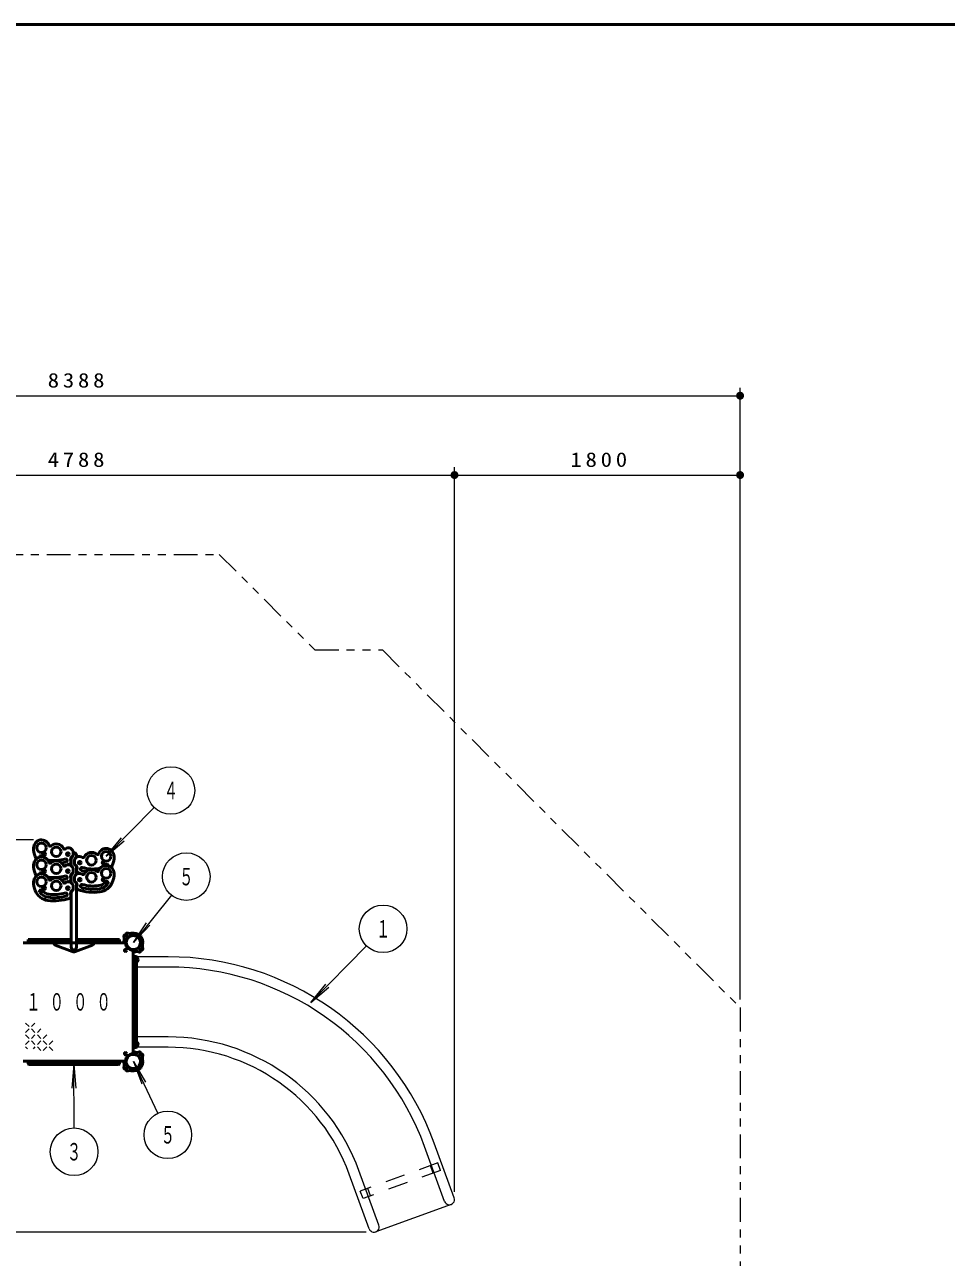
# Model space of a CAD drawing. Units: millimetres on the paper, scale 1:50. Extents: x -385 to 0, y -594 to 267.
# Drawn here: x -253.6 to -137.4, y 111.6 to 267 of the extents above; entities that cross this region are included whole.
import ezdxf
from ezdxf.enums import TextEntityAlignment as Align

# ---------------------------------------------------------------- set-up
doc = ezdxf.new("R2010")
doc.units = ezdxf.units.MM
doc.linetypes.add('USER1', pattern=[4.5, 2.5, -2])
doc.linetypes.add('USER3', pattern=[8, 3, -1, 1, -1, 1, -1])
doc.layers.add('LY_1', color=7, linetype='Continuous', lineweight=13)
doc.styles.add('ＭＳ ゴシック', font='')
doc.styles.get('ＭＳ ゴシック').set_extended_font_data('MS Gothic')

# ---------------------------------------------------------------- blocks, each defined once
blk = doc.blocks.new('filled_dot')
at = {"color": 0, "linetype": 'Continuous', "lineweight": -2, "const_width": 1.25}
blk.add_lwpolyline([(-0.625, 0, 1), (0.625, 0, 1)], format="xyb", close=True, dxfattribs=at)

msp = doc.modelspace()

# ---------------------------------------------------------------- linework, layer by layer
at = {"layer": 'LY_1', "lineweight": 50}
msp.add_line((0, 267), (-385, 267), dxfattribs=at)
at = {"layer": 'LY_1'}
for p, q in [((-163.422, 144.079), (-163.422, 221.219)), ((-331.174, 220.219), (-163.422, 220.219)), ((-295.174, 210.219), (-199.422, 210.219)), ((-199.422, 119.861), (-199.422, 211.219)), ((-199.422, 210.219), (-163.422, 210.219)), ((-237.267, 168.303), (-243.322, 162.146)), ((-252.482, 164.219), (-342.174, 164.219)), ((-243.322, 162.146), (-241.413, 164.46)), ((-243.322, 162.146), (-241.04, 164.093)), ((-235.105, 157.25), (-239.902, 151.28)), ((-239.902, 151.28), (-238.234, 153.773)), ((-239.902, 151.28), (-237.827, 153.446)), ((-210.518, 150.856), (-217.528, 143.697)), ((-239.522, 148.71), (-239.522, 149.47)), ((-235.522, 149.48), (-239.422, 149.48)), ((-239.279, 148.836), (-239.279, 149.344)), ((-235.522, 148.18), (-239.422, 148.18)), ((-217.528, 143.697), (-215.624, 146.016)), ((-217.528, 143.697), (-215.25, 145.65)), ((-253.05, 140.682), (-253.5, 141.132)), ((-253.05, 140.382), (-253.5, 139.932)), ((-252.3, 141.132), (-252.75, 140.682)), ((-252.3, 139.932), (-252.75, 140.382)), ((-251.55, 140.382), (-252, 139.932)), ((-253.05, 139.182), (-253.5, 139.632)), ((-253.05, 138.882), (-253.5, 138.432)), ((-252.3, 139.632), (-252.75, 139.182)), ((-252.3, 138.432), (-252.75, 138.882)), ((-251.55, 139.182), (-252, 139.632)), ((-251.55, 138.882), (-252, 138.432)), ((-250.8, 139.632), (-251.25, 139.182)), ((-250.8, 138.432), (-251.25, 138.882)), ((-250.05, 138.882), (-250.5, 138.432)), ((-239.522, 138.85), (-239.522, 138.09)), ((-235.522, 139.38), (-239.422, 139.38)), ((-239.279, 138.724), (-239.279, 138.216)), ((-253.233, 137.865), (-253.5, 138.132)), ((-252.3, 138.132), (-252.54, 137.893)), ((-251.55, 137.682), (-252, 138.132)), ((-250.8, 138.132), (-251.25, 137.682)), ((-250.05, 137.682), (-250.5, 138.132)), ((-235.522, 138.08), (-239.422, 138.08)), ((-247.402, 135.9), (-247.656, 132.911)), ((-247.402, 135.9), (-247.133, 132.912)), ((-247.381, 127.899), (-247.402, 135.9)), ((-239.881, 136.259), (-238.375, 133.664)), ((-239.881, 136.259), (-238.848, 133.442)), ((-236.826, 129.747), (-239.881, 136.259)), ((-199.462, 119.083), (-201.975, 125.99)), ((-200.683, 118.639), (-203.197, 125.545)), ((-210.174, 115.184), (-212.688, 122.091)), ((-208.952, 115.629), (-211.466, 122.536)), ((-199.85, 118.25), (-209.341, 114.796)), ((-210.563, 114.757), (-342.174, 114.757))]:
    msp.add_line(p, q, dxfattribs=at)
at = {"layer": 'LY_1', "color": 140, "lineweight": 50}
for p, q in [((-247.809, 161.873), (-247.738, 161.873)), ((-247.742, 160.969), (-247.742, 161.873)), ((-247.545, 162.16), (-247.545, 162.138)), ((-247.482, 162.253), (-247.482, 162.619)), ((-247.062, 162.04), (-247.062, 162.28)), ((-247.482, 160.108), (-247.482, 160.474)), ((-247.322, 161.18), (-247.322, 161.546)), ((-247.26, 161.087), (-247.26, 161.066)), ((-247.067, 160.801), (-246.996, 160.801)), ((-247.062, 159.898), (-247.062, 160.801)), ((-247.809, 159.729), (-247.738, 159.729)), ((-247.742, 158.826), (-247.742, 159.729)), ((-247.545, 160.015), (-247.545, 159.994)), ((-247.322, 159.037), (-247.322, 159.403)), ((-247.26, 158.944), (-247.26, 158.923)), ((-246.996, 158.658), (-247.067, 158.658)), ((-247.062, 150.68), (-247.062, 158.658)), ((-247.809, 157.586), (-247.738, 157.586)), ((-247.742, 150.68), (-247.742, 157.586)), ((-247.545, 157.873), (-247.545, 157.851)), ((-247.482, 157.965), (-247.482, 158.331)), ((-240.876, 152.355), (-240.761, 152.462)), ((-247.402, 151.25), (-253.81, 151.25)), ((-253.152, 151.66), (-253.152, 151.28)), ((-253.152, 151.66), (-247.742, 151.66)), ((-249.902, 151.28), (-253.152, 151.28)), ((-249.902, 151.4), (-247.742, 151.4)), ((-249.902, 151.138), (-249.902, 151.4)), ((-249.773, 150.951), (-247.606, 150.137)), ((-247.402, 151.25), (-240.995, 151.25)), ((-245.032, 150.951), (-247.198, 150.137)), ((-241.652, 151.66), (-247.062, 151.66)), ((-244.902, 151.4), (-247.062, 151.4)), ((-244.902, 151.138), (-244.902, 151.4)), ((-241.652, 151.28), (-244.902, 151.28)), ((-241.652, 151.66), (-241.652, 151.28)), ((-240.977, 152.254), (-241.084, 152.139)), ((-240.586, 151.922), (-240.92, 152.255)), ((-240.544, 151.964), (-240.877, 152.297)), ((-239.207, 152.258), (-239.205, 152.26)), ((-238.924, 151.975), (-238.922, 151.977)), ((-239.932, 143.78), (-239.932, 150.188)), ((-239.902, 138.09), (-239.902, 149.47)), ((-239.582, 149.53), (-239.842, 149.53)), ((-239.522, 138.09), (-239.522, 149.47)), ((-239.522, 149.38), (-239.522, 138.18)), ((-239.261, 150.596), (-238.928, 150.263)), ((-239.218, 150.638), (-238.885, 150.305)), ((-238.929, 150.205), (-239.035, 150.106)), ((-238.828, 150.306), (-238.728, 150.413)), ((-239.932, 143.78), (-239.932, 137.372)), ((-239.582, 138.03), (-239.842, 138.03)), ((-239.261, 136.964), (-238.928, 137.297)), ((-239.218, 136.922), (-238.885, 137.255)), ((-238.929, 137.355), (-239.035, 137.454)), ((-238.828, 137.254), (-238.728, 137.147)), ((-247.402, 136.31), (-253.81, 136.31)), ((-253.152, 136), (-253.152, 136.18)), ((-241.752, 136.28), (-253.052, 136.28)), ((-241.752, 135.9), (-253.052, 135.9)), ((-247.402, 136.31), (-240.995, 136.31)), ((-241.652, 136), (-241.652, 136.18)), ((-240.977, 135.306), (-241.084, 135.421)), ((-240.586, 135.638), (-240.92, 135.305)), ((-240.544, 135.596), (-240.877, 135.263)), ((-239.207, 135.302), (-239.205, 135.3)), ((-238.924, 135.585), (-238.922, 135.582)), ((-240.876, 135.205), (-240.761, 135.098))]:
    msp.add_line(p, q, dxfattribs=at)
at = {"layer": 'LY_1', "linetype": 'USER1'}
for p, q in [((-201.518, 123.496), (-211.291, 119.939)), ((-202.116, 122.214), (-202.458, 123.154)), ((-201.176, 122.556), (-201.518, 123.496)), ((-201.176, 122.556), (-210.949, 118.999)), ((-210.949, 118.999), (-211.291, 119.939)), ((-210.009, 119.341), (-210.351, 120.281))]:
    msp.add_line(p, q, dxfattribs=at)
at = {"layer": 'LY_1', "linetype": 'USER3'}
msp.add_lwpolyline([(-309.992, 185.052), (-281.975, 185.052), (-266.808, 200.219), (-229.069, 200.219), (-217.021, 188.171), (-208.514, 188.171), (-163.422, 143.079), (-163.422, 95.845), (-184.511, 74.757), (-220.744, 74.757), (-228.496, 82.508), (-309.992, 82.508), (-331.174, 103.69), (-331.174, 163.87)], close=True, dxfattribs=at)
at = {"layer": 'LY_1'}
for centre in [(-235.164, 170.442), (-233.226, 159.589), (-208.419, 153), (-235.551, 127.031), (-247.373, 124.899)]:
    msp.add_circle(centre, 3, dxfattribs=at)
at = {"layer": 'LY_1', "color": 140, "lineweight": 50}
for centre, radius in [((-251.482, 163.219), 0.6), ((-249.616, 162.719), 0.6), ((-251.482, 161.074), 0.6), ((-251.145, 162.419), 0.17), ((-248.145, 162.419), 0.17), ((-245.188, 161.646), 0.6), ((-243.322, 162.146), 0.6), ((-251.145, 160.274), 0.17), ((-249.616, 160.574), 0.6), ((-248.145, 160.274), 0.17), ((-246.66, 161.346), 0.17), ((-245.188, 159.503), 0.6), ((-245.188, 159.503), 0.6), ((-243.322, 160.003), 0.6), ((-243.322, 160.003), 0.6), ((-243.66, 161.346), 0.17), ((-251.482, 158.931), 0.6), ((-251.482, 158.931), 0.6), ((-249.616, 158.431), 0.6), ((-249.616, 158.431), 0.6), ((-246.66, 159.203), 0.17), ((-243.66, 159.203), 0.17), ((-251.145, 158.131), 0.17), ((-248.145, 158.131), 0.17), ((-239.902, 151.28), 0.891), ((-240.892, 150.29), 0.13), ((-240.892, 137.27), 0.13)]:
    msp.add_circle(centre, radius, dxfattribs=at)
for centre, radius, start, end in [((-251.482, 163.219), 1, 18.62345, 180), ((-249.482, 163.219), 3, 180, 201.36325), ((-250.383, 163.589), 0.16, 198.62345, 311.37655), ((-249.616, 162.719), 1, 24.87481, 131.37655), ((-248.082, 162.619), 0.6, 0, 129.32138), ((-251.482, 161.074), 1, 18.62345, 180), ((-250.414, 162.854), 2, 201.36325, 210.69817), ((-251.538, 162.02), 0.2, 36.58595, 173.37504), ((-250.414, 162.854), 1.2, 216.58595, 221.34605), ((-250.414, 162.854), 1.2, 256.65137, 262.33716), ((-249.88, 166.819), 5.2, 262.33716, 285.70442), ((-248.564, 163.206), 0.16, 204.87481, 309.32138), ((-248.419, 161.62), 0.2, 285.70442, 105.70442), ((-247.387, 161.749), 0.44, 111.24501, 206.3797), ((-247.401, 161.83), 0.34, 115.07709, 172.76786), ((-247.582, 162.253), 0.1, 291.24501, 0), ((-247.402, 162.28), 0.34, 0, 103.60896), ((-246.722, 161.546), 0.6, 50.67862, 180), ((-246.241, 162.134), 0.16, 230.67862, 335.12519), ((-245.188, 161.646), 1, 48.62345, 155.12519), ((-244.422, 162.516), 0.16, 228.62345, 341.37655), ((-243.322, 162.146), 1, 0, 161.37655), ((-245.322, 162.146), 3, 338.63675, 0), ((-249.482, 161.074), 3, 180, 201.36325), ((-250.383, 161.445), 0.16, 198.62345, 311.37655), ((-249.616, 160.574), 1, 24.87481, 131.37655), ((-249.88, 166.819), 5.6, 279.80003, 285.70442), ((-248.564, 161.062), 0.16, 204.87481, 309.32138), ((-249.88, 166.819), 6, 281.64105, 285.06398), ((-248.082, 160.474), 0.6, 0, 129.32138), ((-249.88, 166.819), 6, 286.58018, 288.73344), ((-248.05, 161.421), 0.3, 288.73344, 26.3797), ((-247.582, 160.108), 0.1, 291.24501, 0), ((-247.222, 161.18), 0.1, 180, 248.75499), ((-247.404, 160.758), 0.34, 7.23214, 64.92291), ((-247.418, 160.677), 0.44, 333.6203, 68.75499), ((-246.755, 160.348), 0.3, 153.6203, 251.26656), ((-246.386, 160.548), 0.2, 74.29558, 254.29558), ((-244.925, 165.746), 5.6, 254.29558, 260.19997), ((-244.925, 165.746), 5.2, 254.29558, 277.66284), ((-245.188, 159.503), 1, 48.62345, 155.12519), ((-244.422, 160.374), 0.16, 228.62345, 341.37655), ((-243.322, 160.003), 1, 0, 161.37655), ((-244.391, 161.782), 1.2, 277.66284, 283.34863), ((-244.391, 161.782), 1.2, 318.65395, 323.41405), ((-243.267, 160.947), 0.2, 6.62496, 143.41405), ((-244.391, 161.782), 2, 329.33589, 338.63675), ((-251.482, 158.931), 1, 18.62345, 180), ((-249.482, 158.931), 3, 180, 201.36325), ((-250.414, 160.71), 2, 201.36325, 210.66411), ((-251.538, 159.875), 0.2, 36.58595, 173.37504), ((-250.414, 160.71), 1.2, 216.58595, 221.34605), ((-250.414, 160.71), 1.2, 256.65137, 262.33716), ((-249.88, 164.674), 5.2, 262.33716, 285.70442), ((-250.383, 159.302), 0.16, 198.62345, 311.37655), ((-249.616, 158.431), 1, 24.87481, 131.37655), ((-249.88, 164.674), 5.6, 279.80003, 285.70442), ((-248.564, 158.919), 0.16, 204.87481, 309.32138), ((-249.88, 164.674), 6, 281.65505, 284.97655), ((-248.419, 159.476), 0.2, 285.70442, 105.70442), ((-248.082, 158.331), 0.6, 0, 129.32138), ((-249.88, 164.674), 6, 286.67493, 288.73344), ((-248.05, 159.276), 0.3, 288.73344, 26.3797), ((-247.387, 159.605), 0.44, 111.24501, 206.3797), ((-247.401, 159.686), 0.34, 115.07709, 172.76786), ((-246.722, 159.403), 0.6, 50.67862, 180), ((-247.222, 159.037), 0.1, 180, 248.75499), ((-247.404, 158.615), 0.34, 7.23214, 64.92291), ((-247.418, 158.534), 0.44, 333.6203, 68.75499), ((-244.925, 165.746), 6, 251.26656, 253.32507), ((-246.386, 158.405), 0.2, 74.29558, 254.29558), ((-246.386, 158.405), 0.2, 74.29558, 254.29558), ((-244.925, 165.746), 6, 255.02345, 258.34495), ((-246.241, 159.991), 0.16, 230.67862, 335.12519), ((-244.925, 163.603), 5.2, 254.29558, 277.66284), ((-244.925, 163.603), 5.2, 254.29558, 277.66284), ((-244.391, 159.639), 1.2, 277.66284, 323.41405), ((-244.391, 159.639), 1.2, 277.66284, 323.41405), ((-244.391, 159.639), 1.6, 277.66284, 323.41405), ((-244.391, 159.639), 1.6, 277.66284, 323.41405), ((-244.391, 159.639), 2, 277.66284, 338.63675), ((-243.267, 158.804), 0.2, 323.41405, 143.41405), ((-243.267, 158.804), 0.2, 323.41405, 143.41405), ((-245.322, 160.003), 3, 338.63675, 0), ((-250.414, 158.567), 2, 201.36325, 262.33716), ((-251.538, 157.733), 0.2, 36.58595, 216.58595), ((-251.538, 157.733), 0.2, 36.58595, 216.58595), ((-250.414, 158.567), 1.6, 216.58595, 262.33716), ((-250.414, 158.567), 1.6, 216.58595, 262.33716), ((-250.414, 158.567), 1.2, 216.58595, 262.33716), ((-250.414, 158.567), 1.2, 216.58595, 262.33716), ((-249.88, 162.531), 5.6, 262.33716, 285.70442), ((-249.88, 162.531), 5.2, 262.33716, 285.70442), ((-249.88, 162.531), 5.2, 262.33716, 285.70442), ((-248.419, 157.333), 0.2, 285.70442, 105.70442), ((-248.419, 157.333), 0.2, 285.70442, 105.70442), ((-248.05, 157.133), 0.3, 288.73344, 26.3797), ((-247.387, 157.462), 0.44, 111.24501, 206.3797), ((-247.401, 157.543), 0.34, 115.07709, 172.76786), ((-247.582, 157.965), 0.1, 291.24501, 0), ((-246.755, 158.205), 0.3, 153.6203, 251.26656), ((-244.925, 163.603), 6, 251.26656, 277.66284), ((-244.925, 163.603), 5.6, 254.29558, 277.66284), ((-244.925, 163.603), 5.6, 254.29558, 277.66284), ((-249.88, 162.531), 6, 262.33716, 288.73344), ((-240.849, 152.325), 0.04, 133, 225), ((-240.702, 152.381), 0.1, 72.45884, 133), ((-240.37, 153.43), 1, 252.45884, 282.27281), ((-239.902, 151.28), 1.2, 45, 102.27281), ((-249.702, 151.138), 0.2, 180, 249.40152), ((-245.102, 151.138), 0.2, 290.59848, 0), ((-241.003, 152.079), 0.1, 137, 197.54116), ((-239.902, 151.28), 1.2, 167.72719, 181.43254), ((-242.052, 151.748), 1, 347.72719, 17.54116), ((-240.995, 151.15), 0.1, 6.78718, 90), ((-240.948, 152.226), 0.04, 45, 137), ((-239.902, 151.28), 1, 186.78718, 263.21282), ((-239.902, 151.28), 0.9, 139.27066, 225), ((-240.615, 151.893), 0.04, 319.27066, 45), ((-240.516, 151.992), 0.04, 225, 310.72934), ((-239.902, 151.28), 0.9, 45, 130.72934), ((-239.902, 151.28), 0.9, 319.27066, 45), ((-239.191, 152.246), 0.02, 53.62693, 135), ((-239.902, 151.28), 1.22, 45, 53.62693), ((-239.902, 151.28), 1.2, 347.72719, 45), ((-239.902, 151.28), 1.22, 36.37307, 45), ((-238.936, 151.992), 0.02, 315, 36.37307), ((-237.753, 150.812), 1, 167.72719, 197.54116), ((-247.402, 150.68), 0.34, 180, 0), ((-247.402, 150.68), 0.58, 249.40152, 270), ((-247.402, 150.68), 0.58, 270, 290.59848), ((-239.902, 151.28), 0.9, 225, 310.72934), ((-240.032, 150.188), 0.1, 0, 83.21282), ((-239.902, 151.28), 1.2, 268.56746, 282.27281), ((-239.842, 149.47), 0.06, 90, 180), ((-239.435, 149.13), 1, 72.45884, 102.27281), ((-239.582, 149.47), 0.06, 0, 90), ((-239.289, 150.568), 0.04, 45, 130.72934), ((-239.19, 150.667), 0.04, 139.27066, 225), ((-239.103, 150.179), 0.1, 252.45884, 313), ((-238.956, 150.234), 0.04, 313, 45), ((-238.857, 150.333), 0.04, 225, 317), ((-238.802, 150.481), 0.1, 317, 17.54116), ((-239.902, 136.28), 1, 96.78718, 173.21282), ((-239.902, 136.28), 0.9, 135, 220.72934), ((-239.902, 136.28), 0.9, 49.27066, 135), ((-240.032, 137.372), 0.1, 276.78718, 0), ((-239.902, 136.28), 1.2, 77.72719, 91.43254), ((-239.842, 138.09), 0.06, 180, 270), ((-239.435, 138.43), 1, 257.72719, 287.54116), ((-239.582, 138.09), 0.06, 270, 0), ((-239.289, 136.992), 0.04, 229.27066, 315), ((-239.902, 136.28), 0.9, 315, 40.72934), ((-239.19, 136.893), 0.04, 135, 220.72934), ((-239.103, 137.381), 0.1, 47, 107.54116), ((-238.956, 137.325), 0.04, 315, 47), ((-238.857, 137.226), 0.04, 43, 135), ((-237.753, 136.748), 1, 162.45884, 192.27281), ((-238.802, 137.079), 0.1, 342.45884, 43), ((-253.052, 136.18), 0.1, 90, 180), ((-253.052, 136), 0.1, 180, 270), ((-241.752, 136.18), 0.1, 0, 90), ((-241.752, 136), 0.1, 270, 0), ((-241.003, 135.481), 0.1, 162.45884, 223), ((-239.902, 136.28), 1.2, 178.56746, 192.27281), ((-242.052, 135.812), 1, 342.45884, 12.27281), ((-240.995, 136.41), 0.1, 270, 353.21282), ((-240.948, 135.333), 0.04, 223, 315), ((-240.849, 135.234), 0.04, 135, 227), ((-240.615, 135.667), 0.04, 315, 40.72934), ((-240.516, 135.568), 0.04, 49.27066, 135), ((-239.902, 136.28), 0.9, 229.27066, 315), ((-239.902, 136.28), 1.2, 257.72719, 315), ((-239.191, 135.314), 0.02, 225, 306.37307), ((-239.902, 136.28), 1.22, 306.37307, 315), ((-239.902, 136.28), 1.2, 315, 12.27281), ((-239.902, 136.28), 1.22, 315, 323.62693), ((-238.936, 135.568), 0.02, 323.62693, 45), ((-240.702, 135.179), 0.1, 227, 287.54116), ((-240.37, 134.13), 1, 77.72719, 107.54116)]:
    msp.add_arc(centre, radius, start, end, dxfattribs=at)
at = {"layer": 'LY_1'}
for centre, radius, start, end in [((-239.565, 149.09), 0.382, 276.35966, 83.64034), ((-239.422, 149.38), 0.1, 90, 180), ((-235.522, 113.78), 35.7, 20, 90), ((-239.422, 148.28), 0.1, 180, 270), ((-235.522, 113.78), 34.4, 20, 90), ((-239.565, 138.47), 0.382, 276.35966, 83.64034), ((-239.422, 139.28), 0.1, 90, 180), ((-235.522, 113.78), 25.6, 20, 90), ((-239.422, 138.18), 0.1, 180, 270), ((-235.522, 113.78), 24.3, 20, 90), ((-200.072, 118.861), 0.65, 199.99999, 20), ((-209.563, 115.407), 0.65, 200, 20.00001)]:
    msp.add_arc(centre, radius, start, end, dxfattribs=at)

# ---------------------------------------------------------------- block references
at = {"layer": 'LY_1', "xscale": 0.4, "yscale": 0.4, "rotation": 180}
for p in [(-163.422, 220.219), (-199.422, 210.219), (-163.422, 210.219)]:
    msp.add_blockref('filled_dot', p, dxfattribs=at)
at = {"layer": 'LY_1', "xscale": 0.4, "yscale": 0.4}
msp.add_blockref('filled_dot', (-199.422, 210.219), dxfattribs=at)

# ---------------------------------------------------------------- texts
at = {"layer": 'LY_1', "style": 'ＭＳ ゴシック', "width": 0.6}
for s, p in [('４', (-235.164, 170.442)), ('５', (-233.226, 159.589)), ('１', (-208.419, 153)), ('５', (-235.551, 127.031)), ('３', (-247.373, 124.899))]:
    msp.add_text(s, height=2.199, dxfattribs=at).set_placement(p, align=Align.MIDDLE_CENTER)
at = {"layer": 'LY_1', "style": 'ＭＳ ゴシック'}
for s, insert, char_height, attachment_point in [('\\T1.33;\\W1.15;8388', (-246.882, 221.219), 1.833, 8), ('\\T1.33;\\W1.15;4788', (-246.882, 211.219), 1.833, 8), ('\\T1.33;\\W1.15;1800', (-181.001, 211.219), 1.833, 8), ('\\T1.64;\\W0.6;１０００', (-253.402, 143.78), 2.199, 4)]:
    msp.add_mtext(s, dxfattribs=dict(at, insert=insert, char_height=char_height, attachment_point=attachment_point))

doc.saveas('drawing.dxf')
